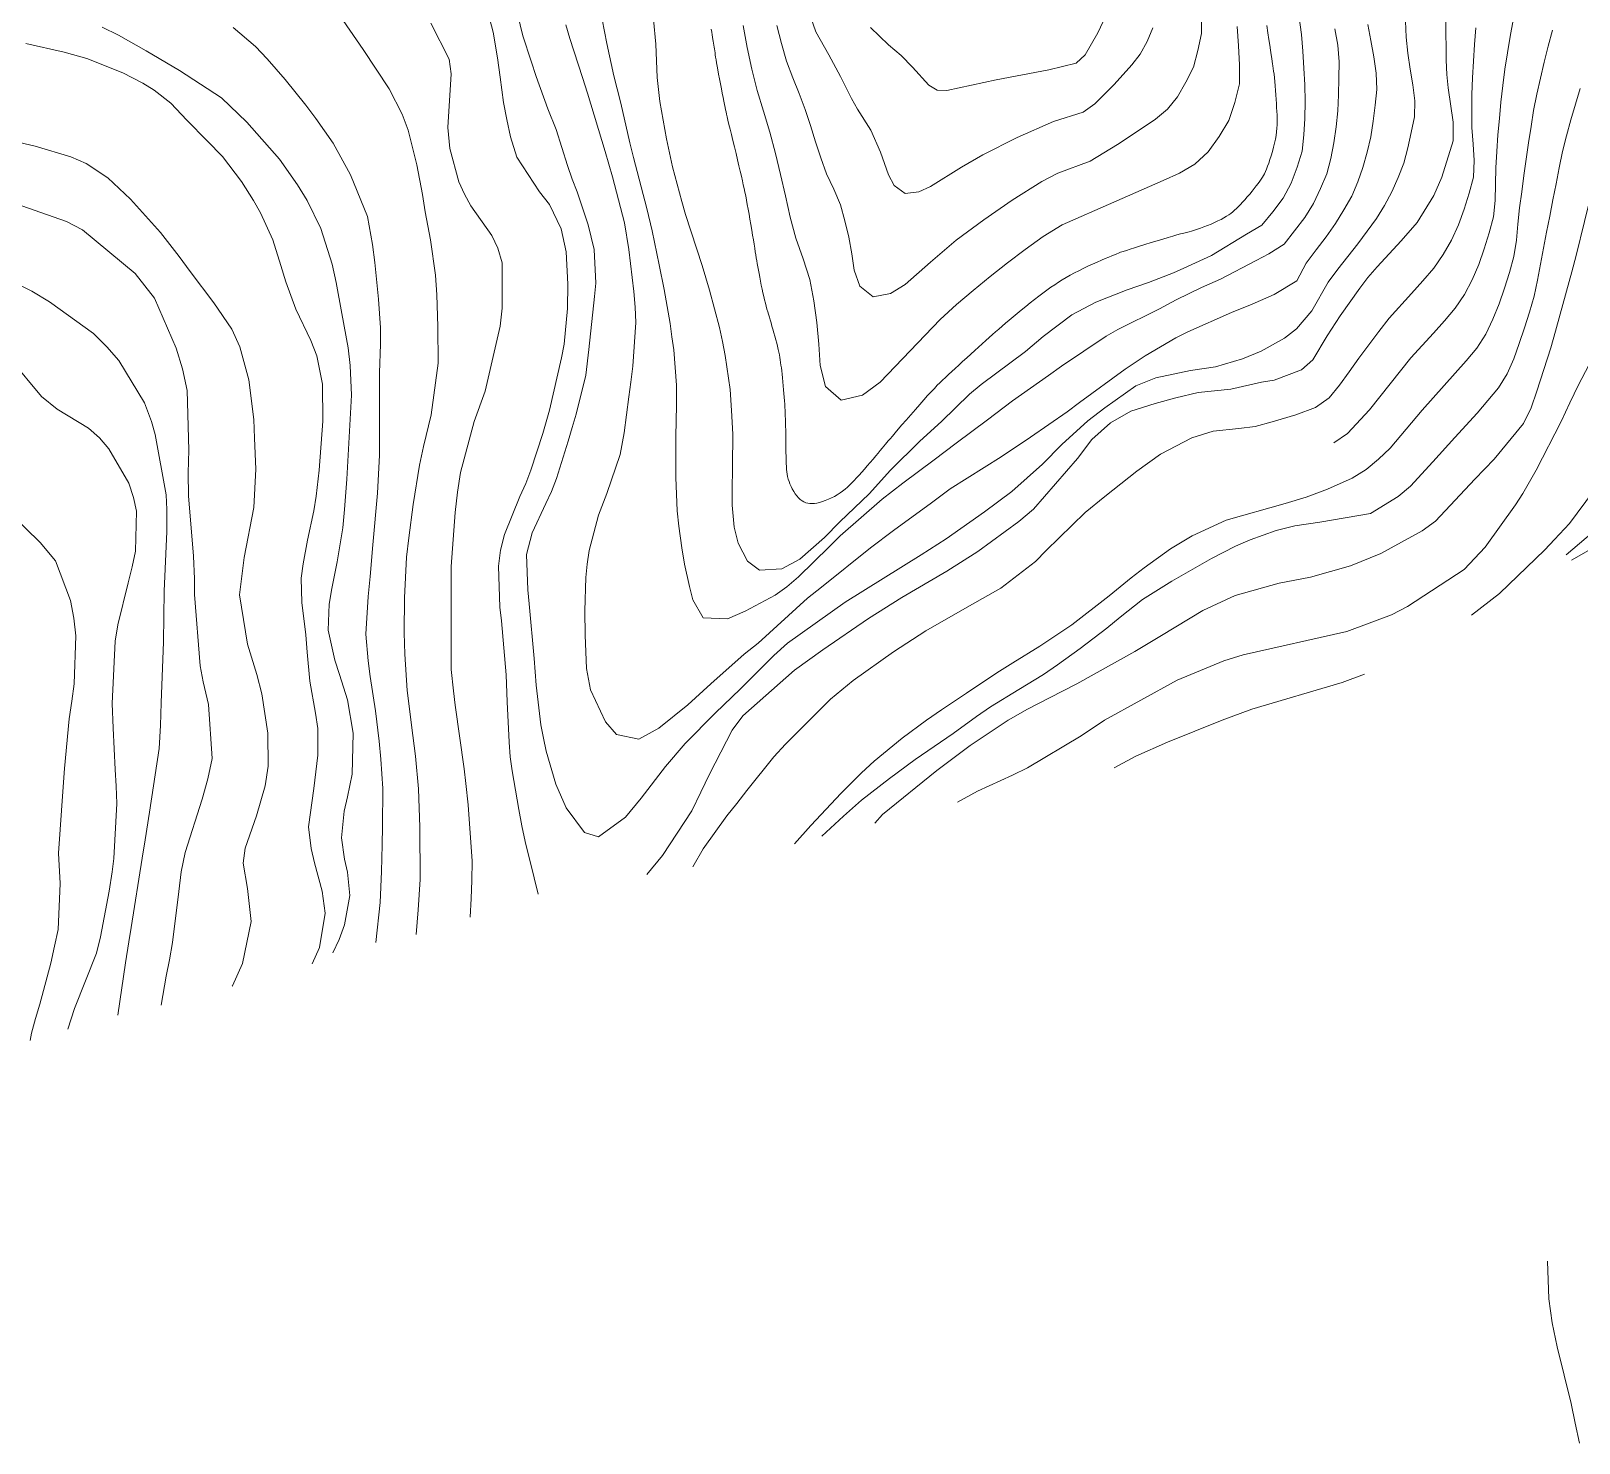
# Model space of a CAD drawing. Header units: inches. Extents: x 115425 to 116786, y 150085 to 152399.
# Drawn here: x 115751.3 to 115844.8, y 152233 to 152318.4 of the extents above; entities that cross this region are included whole.
import ezdxf

# ---------------------------------------------------------------- set-up
doc = ezdxf.new("R2010")
doc.units = ezdxf.units.IN
doc.header["$MEASUREMENT"] = 0
doc.layers.add('Contour', color=7, linetype='Continuous', lineweight=0, true_color=0xbed2ff)

msp = doc.modelspace()

# ---------------------------------------------------------------- linework, layer by layer
at = {"layer": 'Contour'}
for points in [[(115802.02, 152318.559), (115803.104, 152317.521), (115803.888, 152316.876), (115804.562, 152316.172), (115805.541, 152315.082), (115806.051, 152314.789), (115806.64, 152314.77), (115809.611, 152315.409), (115812.811, 152316.008), (115814.461, 152316.412), (115815.001, 152316.918), (115815.762, 152318.245), (115816.382, 152319.586)], [(115769.527, 152262.639), (115769.91, 152263.445), (115770.234, 152264.33), (115770.556, 152266.101), (115770.416, 152267.513), (115770.241, 152268.296), (115770.063, 152269.585), (115770.23, 152271.209), (115770.42, 152272.063), (115770.705, 152273.446), (115770.77, 152275.923), (115770.416, 152277.933), (115769.942, 152279.459), (115769.655, 152280.334), (115769.251, 152282.133), (115769.319, 152283.707), (115769.477, 152284.659), (115769.794, 152286.271), (115770.132, 152288.334), (115770.249, 152289.429), (115770.377, 152291.276), (115770.542, 152294.175), (115770.67, 152296.35), (115770.585, 152298.149), (115770.462, 152299.206), (115770.083, 152301.287), (115769.734, 152303.147), (115769.489, 152304.269), (115768.81, 152306.412), (115767.988, 152308.115), (115767.402, 152309.069), (115766.309, 152310.612), (115764.341, 152312.85), (115762.813, 152314.316), (115760.262, 152315.977), (115758.248, 152317.154), (115756.582, 152318.101), (115755.595, 152318.596)], [(115772.136, 152263.274), (115772.404, 152265.69), (115772.479, 152267.547), (115772.522, 152269.166), (115772.542, 152270.272), (115772.55, 152272.565), (115772.446, 152274.347), (115772.333, 152275.439), (115772.116, 152277.277), (115771.799, 152279.348), (115771.664, 152280.29), (115771.538, 152281.905), (115771.678, 152284.168), (115771.798, 152285.377), (115771.946, 152287.304), (115772.232, 152290.43), (115772.354, 152292.711), (115772.366, 152294.499), (115772.349, 152295.535), (115772.353, 152297.704), (115772.416, 152299.42), (115772.415, 152300.42), (115772.302, 152302.159), (115772.068, 152304.36), (115771.937, 152305.453), (115771.637, 152307.152), (115770.614, 152309.666), (115769.548, 152311.571), (115768.517, 152313.068), (115767.901, 152313.881), (115766.649, 152315.419), (115765.575, 152316.678), (115764.868, 152317.414), (115763.518, 152318.565)], [(115770.16, 152318.983), (115771.371, 152317.242), (115772.946, 152314.864), (115773.729, 152313.338), (115774.093, 152312.363), (115774.605, 152310.278), (115774.947, 152308.472), (115775.114, 152307.423), (115775.433, 152305.741), (115775.748, 152303.599), (115775.823, 152302.42), (115775.879, 152300.506), (115775.909, 152298.283), (115775.473, 152295.161), (115775.006, 152293.243), (115774.764, 152292.116), (115774.392, 152289.736), (115774.126, 152287.715), (115773.998, 152286.55), (115773.862, 152284.093), (115773.842, 152281.977), (115773.879, 152280.701), (115774.034, 152278.502), (115774.361, 152275.784), (115774.54, 152274.522), (115774.719, 152272.561), (115774.79, 152270.239), (115774.813, 152267.078), (115774.703, 152265.231), (115774.581, 152263.751)], [(115775.449, 152318.825), (115776.57, 152316.662), (115776.697, 152315.774), (115776.479, 152312.53), (115776.614, 152311.261), (115777.154, 152309.246), (115777.488, 152308.502), (115777.885, 152307.783), (115779.14, 152305.989), (115779.509, 152305.235), (115779.76, 152304.343), (115779.777, 152301.607), (115779.642, 152300.522), (115778.741, 152296.579), (115778.082, 152294.755), (115777.249, 152291.679), (115777.067, 152290.479), (115776.92, 152289.261), (115776.692, 152286.001), (115776.694, 152284.708), (115776.686, 152283.416), (115776.696, 152279.759), (115776.821, 152278.472), (115776.932, 152277.619), (115777.467, 152273.754), (115777.569, 152272.884), (115777.72, 152271.578), (115777.958, 152268.181), (115777.945, 152267.004), (115777.899, 152265.934), (115777.836, 152264.79)], [(115778.951, 152319.353), (115779.215, 152318.284), (115779.494, 152316.745), (115779.648, 152315.563), (115779.856, 152314.026), (115780.05, 152313.003), (115780.271, 152311.961), (115780.663, 152310.738), (115782.016, 152308.631), (115782.624, 152307.862), (115783.329, 152306.401), (115783.638, 152305.003), (115783.746, 152303.061), (115783.707, 152301.575), (115783.518, 152299.437), (115783.363, 152298.609), (115782.624, 152295.432), (115782.233, 152294.026), (115781.502, 152291.823), (115781.189, 152291.017), (115780.841, 152290.229), (115779.903, 152287.926), (115779.675, 152286.976), (115779.543, 152286.005), (115779.62, 152283.542), (115779.731, 152282.716), (115780.016, 152279.441), (115780.08, 152277.82), (115780.201, 152275.373), (115780.258, 152274.495), (115780.377, 152273.633), (115780.785, 152271.294), (115780.954, 152270.325), (115781.159, 152269.372), (115781.703, 152267.18), (115781.953, 152266.192)], [(115780.691, 152319.391), (115781.018, 152318.056), (115781.514, 152316.531), (115781.816, 152315.599), (115782.535, 152313.661), (115783.041, 152312.397), (115783.724, 152310.236), (115783.99, 152309.411), (115784.292, 152308.63), (115784.975, 152306.649), (115785.328, 152305.161), (115785.429, 152303.118), (115785.346, 152302.312), (115785.013, 152299.115), (115784.819, 152297.557), (115784.247, 152295.194), (115784.003, 152294.389), (115783.758, 152293.566), (115783.052, 152291.32), (115782.754, 152290.524), (115782.411, 152289.79), (115781.581, 152288.019), (115781.245, 152286.713), (115781.328, 152284.589), (115781.406, 152283.738), (115781.708, 152280.432), (115781.819, 152278.819), (115782.107, 152276.427), (115782.266, 152275.611), (115782.433, 152274.822), (115783.009, 152272.841), (115783.631, 152271.414), (115784.746, 152269.915), (115785.596, 152269.643), (115787.23, 152270.847), (115788.165, 152271.981), (115789.641, 152273.894), (115790.828, 152275.287), (115792.643, 152277.126), (115794.162, 152278.59), (115796.193, 152280.617), (115797.002, 152281.367), (115800.503, 152283.827), (115805.09, 152286.687), (115806.598, 152287.659), (115808.924, 152289.299), (115810.558, 152290.53), (115812.418, 152292.172), (115813.586, 152293.368), (115815.158, 152294.787), (115816.182, 152295.572), (115818.05, 152296.901), (115819.26, 152297.398), (115821.367, 152297.83), (115822.864, 152298.067), (115824.495, 152298.537), (115825.635, 152299.008), (115827.035, 152299.791), (115827.762, 152300.362), (115828.688, 152301.452), (115829.69, 152303.181), (115830.268, 152303.965), (115830.863, 152304.737), (115831.463, 152305.494), (115832.041, 152306.258), (115832.601, 152307.023), (115833.094, 152307.813), (115833.533, 152308.635), (115833.917, 152309.496), (115834.243, 152310.378), (115834.499, 152311.294), (115834.697, 152312.231), (115834.896, 152313.168), (115834.913, 152314.131), (115834.799, 152315.096), (115834.638, 152316.057), (115834.492, 152317.019), (115834.396, 152317.989), (115834.345, 152318.961)], [(115783.617, 152318.734), (115783.856, 152317.909), (115784.627, 152315.541), (115784.92, 152314.591), (115785.983, 152311.067), (115786.444, 152309.543), (115787.151, 152306.772), (115787.432, 152305.159), (115787.728, 152302.614), (115787.806, 152301.674), (115787.839, 152300.742), (115787.66, 152298.091), (115787.549, 152297.142), (115787.43, 152296.255), (115787.136, 152294.08), (115786.899, 152292.764), (115786.085, 152290.402), (115785.597, 152289.087), (115785.016, 152286.957), (115784.897, 152286.133), (115784.832, 152285.318), (115784.771, 152283.312), (115784.775, 152281.843), (115784.867, 152279.827), (115785.114, 152278.536), (115786.003, 152276.598), (115786.672, 152275.835), (115788.033, 152275.562), (115789.227, 152276.212), (115790.987, 152277.639), (115792.38, 152278.906), (115794.383, 152280.691), (115795.236, 152281.351), (115798.228, 152284.082), (115799.063, 152284.742), (115802.027, 152287.124), (115803.41, 152288.177), (115805.718, 152289.844), (115806.849, 152290.691), (115809.928, 152292.616), (115811.688, 152293.81), (115813.905, 152295.335), (115814.65, 152295.906), (115817.416, 152297.912), (115818.619, 152298.714), (115820.477, 152299.81), (115821.195, 152300.183), (115823.832, 152301.339), (115825.088, 152301.855), (115826.424, 152302.432), (115827.78, 152303.252), (115828.352, 152304.33), (115828.955, 152305.122), (115829.563, 152305.911), (115830.125, 152306.718), (115830.633, 152307.545), (115831.103, 152308.377), (115831.468, 152309.235), (115831.778, 152310.116), (115832.045, 152311.026), (115832.251, 152311.951), (115832.403, 152312.9), (115832.512, 152313.865), (115832.622, 152314.83), (115832.587, 152315.814), (115832.44, 152316.795), (115832.257, 152317.774), (115832.085, 152318.754)], [(115785.812, 152319.06), (115786.103, 152317.599), (115786.526, 152315.645), (115786.721, 152314.856), (115786.933, 152313.995), (115787.489, 152311.602), (115787.71, 152310.714), (115788.506, 152307.621), (115788.824, 152306.286), (115789.256, 152304.233), (115789.556, 152302.736), (115789.916, 152300.684), (115790.03, 152299.877), (115790.135, 152299.079), (115790.298, 152296.956), (115790.294, 152295.747), (115790.27, 152293.839), (115790.267, 152292.907), (115790.271, 152291.376), (115790.345, 152289.351), (115790.449, 152288.428), (115790.633, 152287.12), (115790.782, 152286.125), (115791.082, 152284.78), (115791.294, 152283.973), (115791.909, 152282.887), (115793.386, 152282.82), (115794.445, 152283.282), (115796.267, 152284.252), (115796.967, 152284.77), (115797.668, 152285.376), (115799.528, 152287.189), (115800.184, 152287.849), (115802.735, 152290.053), (115803.975, 152291.035), (115805.878, 152292.435), (115807.207, 152293.442), (115809.093, 152294.851), (115810.611, 152296.011), (115812.774, 152297.544), (115813.564, 152298.097), (115816.267, 152299.907), (115816.976, 152300.316), (115819.488, 152301.571), (115820.502, 152302.105), (115822.018, 152302.861), (115823.166, 152303.359), (115825.32, 152304.481), (115826.101, 152304.881), (115827.013, 152305.479), (115827.642, 152306.279), (115828.262, 152307.085), (115828.786, 152307.941), (115829.224, 152308.832), (115829.605, 152309.731), (115829.841, 152310.657), (115830.022, 152311.597), (115830.172, 152312.557), (115830.26, 152313.523), (115830.308, 152314.506), (115830.328, 152315.499), (115830.348, 152316.493), (115830.262, 152317.496), (115830.082, 152318.495)], [(115788.512, 152267.371), (115789.45, 152268.525), (115791.221, 152271.232), (115791.782, 152272.35), (115792.288, 152273.435), (115793.669, 152276.098), (115794.302, 152276.958), (115797.438, 152279.718), (115799.144, 152280.947), (115801.902, 152282.84), (115803.919, 152284.124), (115806.635, 152285.717), (115808.516, 152286.889), (115810.99, 152288.701), (115811.877, 152289.456), (115814.543, 152292.52), (115815.391, 152293.665), (115816.523, 152294.669), (115817.761, 152295.381), (115819.228, 152295.851), (115820.466, 152296.188), (115821.816, 152296.507), (115823.803, 152296.713), (115825.642, 152297.133), (115826.418, 152297.249), (115828.071, 152297.87), (115828.754, 152298.477), (115829.619, 152299.925), (115830.402, 152301.15), (115831.59, 152302.821), (115832.076, 152303.464), (115832.643, 152304.098), (115834.099, 152305.67), (115835.061, 152306.787), (115836.061, 152308.405), (115836.539, 152309.514), (115837.236, 152311.715), (115837.24, 152312.844), (115836.933, 152314.914), (115836.855, 152315.738), (115836.804, 152316.589), (115836.785, 152318.972)], [(115788.904, 152319.05), (115789.06, 152317.571), (115789.134, 152315.537), (115789.3, 152314.095), (115789.695, 152311.845), (115789.871, 152310.985), (115790.057, 152310.142), (115790.623, 152308.044), (115790.853, 152307.273), (115791.846, 152304.179), (115792.307, 152302.691), (115792.9, 152300.432), (115793.085, 152299.589), (115793.235, 152298.747), (115793.55, 152296.694), (115793.636, 152295.413), (115793.703, 152293.989), (115793.696, 152292.081), (115793.673, 152290.495), (115793.671, 152289.689), (115793.783, 152288.372), (115794.021, 152287.404), (115794.6, 152286.309), (115795.324, 152285.76), (115796.677, 152285.845), (115797.762, 152286.433), (115799.245, 152287.736), (115800.179, 152288.7), (115801.941, 152290.378), (115803.244, 152291.807), (115804.997, 152293.557), (115806.308, 152294.762), (115808.007, 152296.404), (115808.716, 152296.993), (115811.383, 152298.982), (115812.461, 152299.901), (115814.186, 152301.212), (115815.639, 152301.96), (115817.532, 152302.706), (115818.823, 152303.149), (115820.339, 152303.745), (115821.182, 152304.118), (115822.626, 152304.785), (115824.736, 152306.086), (115825.674, 152306.628), (115826.328, 152307.436), (115826.962, 152308.259), (115827.447, 152309.165), (115827.815, 152310.12), (115828.108, 152311.085), (115828.215, 152312.079), (115828.267, 152313.078), (115828.3, 152314.087), (115828.269, 152315.096), (115828.212, 152316.111), (115828.143, 152317.133), (115828.073, 152318.155), (115827.936, 152319.179)], [(115792.397, 152318.47), (115792.43, 152318.285), (115792.458, 152318.121), (115792.482, 152317.977), (115792.503, 152317.853), (115792.521, 152317.738), (115792.54, 152317.622), (115792.558, 152317.506), (115792.576, 152317.389), (115792.594, 152317.271), (115792.612, 152317.152), (115792.63, 152317.032), (115792.648, 152316.912), (115792.668, 152316.778), (115792.693, 152316.621), (115792.724, 152316.44), (115792.759, 152316.234), (115792.801, 152316.004), (115792.847, 152315.749), (115792.898, 152315.471), (115792.955, 152315.168), (115793.013, 152314.866), (115793.066, 152314.59), (115793.114, 152314.338), (115793.159, 152314.113), (115793.199, 152313.913), (115793.235, 152313.738), (115793.267, 152313.589), (115793.294, 152313.465), (115793.325, 152313.335), (115793.364, 152313.167), (115793.414, 152312.96), (115793.472, 152312.714), (115793.541, 152312.431), (115793.618, 152312.109), (115793.706, 152311.748), (115793.803, 152311.35), (115793.901, 152310.945), (115793.992, 152310.566), (115794.076, 152310.213), (115794.153, 152309.886), (115794.223, 152309.585), (115794.285, 152309.311), (115794.341, 152309.062), (115794.39, 152308.84), (115794.436, 152308.622), (115794.483, 152308.389), (115794.532, 152308.139), (115794.582, 152307.874), (115794.633, 152307.592), (115794.685, 152307.295), (115794.739, 152306.982), (115794.795, 152306.653), (115794.849, 152306.326), (115794.899, 152306.021), (115794.946, 152305.738), (115794.989, 152305.476), (115795.028, 152305.236), (115795.064, 152305.017), (115795.096, 152304.82), (115795.124, 152304.645), (115795.152, 152304.475), (115795.182, 152304.295), (115795.216, 152304.104), (115795.252, 152303.903), (115795.292, 152303.692), (115795.334, 152303.47), (115795.379, 152303.238), (115795.428, 152302.996), (115795.477, 152302.754), (115795.526, 152302.524), (115795.575, 152302.306), (115795.624, 152302.099), (115795.672, 152301.905), (115795.721, 152301.722), (115795.769, 152301.551), (115795.816, 152301.391), (115795.865, 152301.234), (115795.915, 152301.068), (115795.966, 152300.895), (115796.019, 152300.713), (115796.073, 152300.524), (115796.129, 152300.326), (115796.187, 152300.121), (115796.246, 152299.907), (115796.303, 152299.695), (115796.356, 152299.492), (115796.404, 152299.299), (115796.447, 152299.115), (115796.485, 152298.941), (115796.519, 152298.777), (115796.548, 152298.622), (115796.573, 152298.477), (115796.595, 152298.331), (115796.617, 152298.17), (115796.639, 152297.996), (115796.661, 152297.808), (115796.683, 152297.606), (115796.706, 152297.39), (115796.728, 152297.161), (115796.751, 152296.918), (115796.773, 152296.674), (115796.793, 152296.44), (115796.81, 152296.217), (115796.826, 152296.004), (115796.84, 152295.802), (115796.852, 152295.611), (115796.863, 152295.431), (115796.871, 152295.261), (115796.878, 152295.088), (115796.884, 152294.9), (115796.89, 152294.696), (115796.895, 152294.476), (115796.9, 152294.24), (115796.904, 152293.988), (115796.907, 152293.721), (115796.91, 152293.438), (115796.913, 152293.156), (115796.917, 152292.893), (115796.923, 152292.649), (115796.93, 152292.423), (115796.938, 152292.216), (115796.948, 152292.028), (115796.959, 152291.859), (115796.971, 152291.709), (115796.989, 152291.567), (115797.017, 152291.423), (115797.054, 152291.278), (115797.101, 152291.132), (115797.158, 152290.983), (115797.225, 152290.834), (115797.302, 152290.682), (115797.388, 152290.529), (115797.481, 152290.384), (115797.578, 152290.254), (115797.679, 152290.141), (115797.783, 152290.043), (115797.891, 152289.962), (115798.003, 152289.897), (115798.118, 152289.848), (115798.237, 152289.815), (115798.362, 152289.796), (115798.496, 152289.792), (115798.639, 152289.801), (115798.79, 152289.824), (115798.95, 152289.86), (115799.119, 152289.911), (115799.296, 152289.975), (115799.483, 152290.052), (115799.67, 152290.14), (115799.849, 152290.232), (115800.021, 152290.331), (115800.185, 152290.435), (115800.342, 152290.545), (115800.491, 152290.66), (115800.632, 152290.781), (115800.766, 152290.908), (115800.9, 152291.043), (115801.039, 152291.188), (115801.185, 152291.343), (115801.337, 152291.51), (115801.495, 152291.686), (115801.66, 152291.873), (115801.83, 152292.071), (115802.007, 152292.279), (115802.18, 152292.484), (115802.34, 152292.673), (115802.485, 152292.847), (115802.618, 152293.005), (115802.736, 152293.146), (115802.841, 152293.272), (115802.932, 152293.382), (115803.01, 152293.476), (115803.094, 152293.577), (115803.206, 152293.71), (115803.346, 152293.874), (115803.512, 152294.07), (115803.706, 152294.296), (115803.928, 152294.554), (115804.177, 152294.843), (115804.453, 152295.164), (115804.735, 152295.488), (115804.999, 152295.789), (115805.246, 152296.067), (115805.476, 152296.321), (115805.689, 152296.551), (115805.884, 152296.758), (115806.063, 152296.942), (115806.224, 152297.102), (115806.383, 152297.255), (115806.554, 152297.418), (115806.737, 152297.592), (115806.933, 152297.775), (115807.141, 152297.968), (115807.361, 152298.17), (115807.593, 152298.383), (115807.837, 152298.606), (115808.083, 152298.829), (115808.322, 152299.045), (115808.552, 152299.253), (115808.774, 152299.453), (115808.987, 152299.644), (115809.193, 152299.828), (115809.391, 152300.004), (115809.58, 152300.172), (115809.771, 152300.34), (115809.972, 152300.514), (115810.184, 152300.696), (115810.406, 152300.885), (115810.64, 152301.081), (115810.884, 152301.284), (115811.138, 152301.494), (115811.403, 152301.711), (115811.671, 152301.927), (115811.933, 152302.134), (115812.189, 152302.331), (115812.44, 152302.518), (115812.684, 152302.697), (115812.923, 152302.865), (115813.156, 152303.024), (115813.383, 152303.174), (115813.612, 152303.317), (115813.849, 152303.459), (115814.094, 152303.599), (115814.347, 152303.736), (115814.609, 152303.871), (115814.878, 152304.004), (115815.156, 152304.135), (115815.443, 152304.264), (115815.721, 152304.386), (115815.977, 152304.498), (115816.209, 152304.598), (115816.417, 152304.688), (115816.602, 152304.766), (115816.764, 152304.833), (115816.902, 152304.89), (115817.017, 152304.935), (115817.138, 152304.98), (115817.294, 152305.035), (115817.487, 152305.099), (115817.714, 152305.174), (115817.978, 152305.258), (115818.276, 152305.352), (115818.611, 152305.456), (115818.981, 152305.569), (115819.354, 152305.682), (115819.696, 152305.785), (115820.009, 152305.877), (115820.291, 152305.958), (115820.543, 152306.028), (115820.765, 152306.088), (115820.957, 152306.137), (115821.119, 152306.176), (115821.271, 152306.213), (115821.432, 152306.258), (115821.603, 152306.31), (115821.784, 152306.371), (115821.974, 152306.439), (115822.174, 152306.515), (115822.384, 152306.599), (115822.603, 152306.69), (115822.82, 152306.785), (115823.022, 152306.88), (115823.209, 152306.973), (115823.381, 152307.065), (115823.537, 152307.156), (115823.679, 152307.247), (115823.806, 152307.336), (115823.918, 152307.425), (115824.025, 152307.519), (115824.138, 152307.624), (115824.257, 152307.741), (115824.382, 152307.87), (115824.512, 152308.01), (115824.649, 152308.162), (115824.791, 152308.326), (115824.938, 152308.501), (115825.083, 152308.677), (115825.216, 152308.842), (115825.338, 152308.998), (115825.448, 152309.143), (115825.546, 152309.278), (115825.632, 152309.403), (115825.707, 152309.518), (115825.771, 152309.622), (115825.829, 152309.732), (115825.89, 152309.862), (115825.954, 152310.013), (115826.02, 152310.184), (115826.088, 152310.375), (115826.159, 152310.587), (115826.233, 152310.819), (115826.308, 152311.072), (115826.38, 152311.33), (115826.442, 152311.579), (115826.494, 152311.819), (115826.536, 152312.05), (115826.567, 152312.271), (115826.588, 152312.483), (115826.6, 152312.686), (115826.601, 152312.88), (115826.596, 152313.075), (115826.589, 152313.282), (115826.579, 152313.501), (115826.567, 152313.731), (115826.552, 152313.973), (115826.536, 152314.227), (115826.517, 152314.493), (115826.495, 152314.771), (115826.473, 152315.044), (115826.451, 152315.296), (115826.429, 152315.528), (115826.408, 152315.739), (115826.387, 152315.93), (115826.366, 152316.1), (115826.346, 152316.25), (115826.326, 152316.379), (115826.303, 152316.519), (115826.274, 152316.701), (115826.239, 152316.926), (115826.198, 152317.192), (115826.15, 152317.501), (115826.097, 152317.853), (115826.037, 152318.246), (115825.971, 152318.682)], [(115794.34, 152318.69), (115794.575, 152317.367), (115794.863, 152316.058), (115795.181, 152314.756), (115795.557, 152313.502), (115795.939, 152312.236), (115796.292, 152310.963), (115796.593, 152309.68), (115796.88, 152308.394), (115797.175, 152307.11), (115797.511, 152305.835), (115797.961, 152304.592), (115798.361, 152303.335), (115798.601, 152302.046), (115798.782, 152300.744), (115798.897, 152299.438), (115798.983, 152298.132), (115799.304, 152296.873), (115800.258, 152296.044), (115801.535, 152296.348), (115802.6, 152297.128), (115803.52, 152298.072), (115804.418, 152299.032), (115805.33, 152299.981), (115806.245, 152300.927), (115807.218, 152301.821), (115808.236, 152302.673), (115809.264, 152303.513), (115810.305, 152304.345), (115811.373, 152305.15), (115812.451, 152305.944), (115813.605, 152306.632), (115816.733, 152308.016), (115819.716, 152309.327), (115820.69, 152309.762), (115821.627, 152310.307), (115822.433, 152311.06), (115823.091, 152311.978), (115823.68, 152312.946), (115824.031, 152314.037), (115824.32, 152315.154), (115824.313, 152316.31), (115824.252, 152317.466), (115824.177, 152318.62)], [(115796.358, 152318.699), (115796.646, 152317.611), (115796.956, 152316.528), (115797.34, 152315.533), (115797.722, 152314.574), (115798.082, 152313.611), (115798.402, 152312.64), (115798.712, 152311.667), (115799.028, 152310.695), (115799.375, 152309.73), (115799.808, 152308.795), (115800.203, 152307.849), (115800.479, 152306.877), (115800.709, 152305.887), (115800.889, 152304.894), (115801.048, 152303.9), (115801.383, 152302.943), (115802.189, 152302.292), (115803.237, 152302.489), (115804.126, 152303.042), (115805.66, 152304.386), (115807.2, 152305.721), (115808.866, 152306.95), (115810.594, 152308.131), (115812.384, 152309.271), (115813.341, 152309.757), (115815.303, 152310.493), (115816.946, 152311.504), (115818.507, 152312.521), (115819.254, 152313.036), (115819.97, 152313.634), (115820.584, 152314.388), (115821.087, 152315.265), (115821.537, 152316.181), (115821.809, 152317.188), (115822.033, 152318.215), (115822.035, 152319.271)], [(115798.429, 152319.164), (115798.732, 152318.301), (115799.505, 152316.913), (115800.211, 152315.599), (115800.882, 152314.279), (115801.24, 152313.626), (115802.046, 152312.363), (115802.635, 152311.029), (115803.113, 152309.669), (115803.462, 152309.012), (115804.12, 152308.541), (115804.939, 152308.629), (115805.651, 152308.956), (115807.527, 152310.128), (115808.813, 152310.88), (115810.882, 152311.917), (115813.076, 152312.883), (115814.882, 152313.453), (115815.578, 152313.951), (115816.75, 152315.132), (115817.818, 152316.311), (115818.313, 152316.962), (115818.735, 152317.716), (115819.082, 152318.553)], [(115830.024, 152293.464), (115830.855, 152294.021), (115832.186, 152295.457), (115832.802, 152296.243), (115833.421, 152297.033), (115834.047, 152297.82), (115834.683, 152298.598), (115836.041, 152300.085), (115836.709, 152300.839), (115837.36, 152301.607), (115837.917, 152302.439), (115838.385, 152303.326), (115838.779, 152304.249), (115839.113, 152305.198), (115839.417, 152306.158), (115839.678, 152307.126), (115839.777, 152308.118), (115839.792, 152309.105), (115839.809, 152310.091), (115839.862, 152311.081), (115839.937, 152312.075), (115840.027, 152313.071), (115840.118, 152314.066), (115840.232, 152315.062), (115840.352, 152316.057), (115840.51, 152317.045), (115840.675, 152318.031), (115840.851, 152319.015)], [(115838.606, 152318.553), (115838.525, 152317.547), (115838.452, 152316.541), (115838.41, 152315.535), (115838.369, 152314.529), (115838.352, 152313.524), (115838.369, 152312.522), (115838.434, 152311.526), (115838.501, 152310.529), (115838.457, 152309.525), (115838.205, 152308.551), (115837.899, 152307.587), (115837.553, 152306.637), (115837.133, 152305.72), (115836.632, 152304.844), (115836.056, 152304.017), (115835.398, 152303.248), (115834.718, 152302.498), (115833.357, 152301.001), (115832.736, 152300.203), (115832.128, 152299.396), (115831.529, 152298.582), (115830.947, 152297.761), (115830.362, 152296.954), (115829.737, 152296.189), (115828.92, 152295.604), (115827.725, 152295.152), (115826.3, 152294.745), (115825.277, 152294.462), (115824.283, 152294.34), (115822.724, 152294.175), (115821.45, 152293.767), (115819.557, 152292.788), (115818.12, 152291.762), (115816.181, 152290.219), (115814.995, 152289.256), (115812.64, 152286.953), (115811.993, 152286.292), (115809.91, 152284.686), (115807.998, 152283.609), (115805.369, 152282.095), (115803.421, 152280.829), (115800.988, 152279.091), (115799.613, 152277.975), (115796.881, 152275.261), (115796.189, 152274.484), (115794.552, 152272.448), (115793.949, 152271.67), (115793.347, 152270.92), (115791.916, 152268.936), (115791.282, 152267.83)], [(115843.226, 152318.41), (115842.977, 152317.444), (115842.735, 152316.477), (115842.512, 152315.507), (115842.299, 152314.536), (115842.097, 152313.561), (115841.938, 152312.576), (115841.784, 152311.592), (115841.644, 152310.607), (115841.505, 152309.622), (115841.373, 152308.639), (115841.249, 152307.66), (115841.15, 152306.684), (115841.053, 152305.707), (115840.899, 152304.726), (115840.63, 152303.765), (115840.327, 152302.809), (115840.005, 152301.861), (115839.638, 152300.932), (115839.202, 152300.034), (115838.665, 152299.196), (115838.02, 152298.43), (115836.691, 152296.93), (115835.359, 152295.436), (115834.715, 152294.671), (115834.075, 152293.903), (115833.425, 152293.153), (115832.722, 152292.473), (115831.973, 152291.854), (115831.129, 152291.325), (115829.632, 152290.67), (115828.358, 152290.19), (115827.085, 152289.8), (115823.516, 152288.782), (115821.471, 152287.848), (115820.161, 152287.056), (115818.571, 152285.914), (115817.781, 152285.299), (115816.443, 152284.228), (115814.198, 152282.462), (115812.267, 152281.17), (115810.625, 152280.163), (115809.664, 152279.557), (115807.824, 152278.345), (115806.316, 152277.32), (115805.409, 152276.696), (115803.937, 152275.608), (115802.248, 152274.225), (115801.484, 152273.52), (115800.262, 152272.297), (115798.41, 152270.341), (115797.437, 152269.236)], [(115768.294, 152261.983), (115768.729, 152262.971), (115769.075, 152265.033), (115768.889, 152266.366), (115768.438, 152268.078), (115768.231, 152268.951), (115768.062, 152270.266), (115768.38, 152272.577), (115768.627, 152274.58), (115768.626, 152276.2), (115768.482, 152277.125), (115768.143, 152279.055), (115767.995, 152280.811), (115767.907, 152281.867), (115767.658, 152283.822), (115767.616, 152285.283), (115767.737, 152286.148), (115768.013, 152287.584), (115768.379, 152289.354), (115768.535, 152290.252), (115768.709, 152291.815), (115768.929, 152294.775), (115768.908, 152297.015), (115768.564, 152298.733), (115768.199, 152299.655), (115767.31, 152301.537), (115766.689, 152303.2), (115766.397, 152304.182), (115765.915, 152305.726), (115765.17, 152307.366), (115764.739, 152308.121), (115764.016, 152309.255), (115762.878, 152310.773), (115761.938, 152311.718), (115760.705, 152312.972), (115759.74, 152313.989), (115758.734, 152314.786), (115758.055, 152315.211), (115756.85, 152315.827), (115754.668, 152316.699), (115753.297, 152317.08), (115750.982, 152317.593)], [(115844.902, 152314.891), (115844.619, 152313.939), (115844.349, 152312.984), (115844.089, 152312.026), (115843.843, 152311.065), (115843.645, 152310.091), (115843.449, 152309.117), (115843.261, 152308.143), (115843.072, 152307.169), (115842.883, 152306.197), (115842.689, 152305.229), (115842.507, 152304.263), (115842.328, 152303.296), (115842.12, 152302.327), (115841.842, 152301.371), (115841.541, 152300.421), (115841.23, 152299.474), (115840.89, 152298.539), (115840.488, 152297.63), (115839.969, 152296.786), (115839.331, 152296.02), (115838.686, 152295.26), (115837.337, 152293.792), (115836.008, 152292.309), (115834.664, 152290.849), (115833.902, 152290.232), (115832.233, 152289.185), (115829.18, 152288.668), (115827.657, 152288.44), (115826.545, 152288.157), (115824.958, 152287.607), (115824.079, 152287.225), (115822.625, 152286.468), (115820.229, 152285.106), (115818.452, 152284.001), (115817.114, 152282.922), (115816.314, 152282.27), (115814.689, 152281.04), (115813.315, 152280.05), (115812.471, 152279.461), (115810.99, 152278.553), (115809.267, 152277.501), (115808.423, 152276.922), (115807.013, 152275.905), (115804.715, 152274.319), (115803.179, 152273.177), (115801.473, 152271.866), (115800.404, 152270.911), (115799.087, 152269.692)], [(115763.462, 152260.622), (115763.471, 152260.639), (115764.073, 152262.004), (115764.6, 152264.54), (115764.378, 152266.538), (115764.127, 152268.067), (115764.23, 152268.959), (115764.919, 152270.915), (115765.454, 152272.742), (115765.635, 152273.915), (115765.599, 152275.908), (115765.237, 152278.299), (115764.949, 152279.457), (115764.377, 152281.287), (115763.898, 152284.275), (115764.188, 152286.542), (115764.772, 152289.564), (115764.886, 152291.871), (115764.811, 152293.741), (115764.753, 152294.876), (115764.453, 152297.265), (115763.921, 152299.271), (115763.427, 152300.338), (115762.336, 152301.925), (115760.925, 152303.83), (115760.249, 152304.733), (115759.119, 152306.171), (115757.304, 152308.201), (115755.948, 152309.477), (115754.625, 152310.344), (115753.697, 152310.749), (115751.554, 152311.389), (115749.653, 152311.838)], [(115845.669, 152308.895), (115844.661, 152304.796), (115844.407, 152303.802), (115843.7, 152301.243), (115843.427, 152300.223), (115843.129, 152299.211), (115842.296, 152296.581), (115841.943, 152295.579), (115841.492, 152294.64), (115839.711, 152292.487), (115838.543, 152291.263), (115836.161, 152288.736), (115835.353, 152288.139), (115832.858, 152286.786), (115831.028, 152286.039), (115828.607, 152285.349), (115826.716, 152284.979), (115824.062, 152284.235), (115822.106, 152283.328), (115819.611, 152281.813), (115818.005, 152280.851), (115814.487, 152278.892), (115813.59, 152278.429), (115811.517, 152277.361), (115810.35, 152276.702), (115808.043, 152275.175), (115806.027, 152273.665), (115802.751, 152270.997), (115802.293, 152270.485)], [(115759.157, 152259.486), (115759.467, 152261.24), (115759.661, 152262.227), (115759.857, 152263.257), (115760.239, 152266.355), (115760.377, 152267.538), (115760.611, 152268.7), (115761.643, 152271.931), (115761.985, 152273.152), (115762.239, 152274.394), (115762.015, 152277.649), (115761.706, 152279.029), (115761.528, 152279.99), (115761.181, 152284.302), (115761.17, 152285.241), (115761.127, 152286.614), (115760.816, 152290.261), (115760.799, 152291.651), (115760.835, 152293.031), (115760.736, 152296.637), (115760.451, 152297.937), (115760.068, 152299.187), (115758.758, 152302.214), (115757.584, 152303.705), (115754.404, 152306.339), (115753.452, 152306.842), (115750.751, 152307.79)], [(115750.257, 152303.172), (115751.341, 152302.63), (115752.422, 152301.991), (115755.072, 152300.08), (115755.874, 152299.27), (115756.613, 152298.445), (115758.166, 152295.89), (115758.57, 152294.755), (115758.806, 152293.979), (115759.471, 152290.323), (115759.51, 152289.436), (115759.51, 152288.099), (115759.345, 152284.501), (115759.322, 152282.978), (115759.299, 152281.43), (115759.167, 152277.75), (115759.131, 152276.388), (115759.033, 152275), (115758.462, 152271.147), (115758.196, 152269.471), (115758.017, 152268.37), (115757.357, 152264.164), (115757.211, 152263.3), (115757.009, 152262.04), (115756.549, 152258.882)], [(115846.251, 152299.729), (115844.8, 152296.975), (115844.286, 152295.883), (115843.753, 152294.757), (115842.239, 152291.815), (115841.437, 152290.402), (115840.996, 152289.714), (115839.169, 152287.167), (115837.892, 152285.801), (115834.481, 152283.581), (115833.512, 152283.074), (115830.812, 152282.062), (115824.538, 152280.649), (115823.372, 152280.286), (115820.546, 152279.122), (115816.158, 152276.709), (115814.749, 152275.764), (115811.518, 152273.822), (115810.602, 152273.386), (115808.494, 152272.408), (115807.276, 152271.749)], [(115750.06, 152298.525), (115751.939, 152296.271), (115752.875, 152295.503), (115754.766, 152294.355), (115755.432, 152293.771), (115756.008, 152293.101), (115757.219, 152291.024), (115757.498, 152290.167), (115757.679, 152289.33), (115757.607, 152286.924), (115757.413, 152285.964), (115757.167, 152284.996), (115756.551, 152282.463), (115756.384, 152281.485), (115756.205, 152277.718), (115756.271, 152276.211), (115756.383, 152273.712), (115756.445, 152272.71), (115756.479, 152271.664), (115756.312, 152268.34), (115756.211, 152267.545), (115756.021, 152266.373), (115755.505, 152263.598), (115755.249, 152262.622), (115753.931, 152259.283), (115753.531, 152258.02)], [(115844.065, 152286.696), (115851.047, 152292.63)], [(115846.691, 152291.88), (115844.253, 152288.583), (115843.354, 152287.619), (115842.77, 152287.002), (115840.029, 152284.36), (115838.349, 152283.058)], [(115844.391, 152286.37), (115852.776, 152291.163)], [(115751.247, 152257.335), (115751.328, 152257.781), (115751.573, 152258.668), (115751.835, 152259.547), (115752.503, 152262.026), (115752.724, 152263.038), (115752.937, 152264.059), (115753.063, 152266.827), (115752.961, 152268.662), (115753.235, 152272.675), (115753.326, 152273.779), (115753.608, 152276.781), (115753.76, 152277.849), (115753.903, 152278.907), (115754.015, 152281.799), (115753.884, 152282.874), (115753.69, 152283.933), (115752.771, 152286.329), (115751.862, 152287.442), (115750.074, 152289.172)], [(115831.869, 152279.477), (115830.525, 152278.99), (115825.065, 152277.369), (115823.271, 152276.703), (115819.979, 152275.37), (115818.068, 152274.535), (115816.745, 152273.814)], [(115844.867, 152233.012), (115844.602, 152234.222), (115844.355, 152235.405), (115843.516, 152238.83), (115843.216, 152240.273), (115843.024, 152241.725), (115842.928, 152244.007)]]:
    msp.add_lwpolyline(points, dxfattribs=at)

doc.saveas('drawing.dxf')
